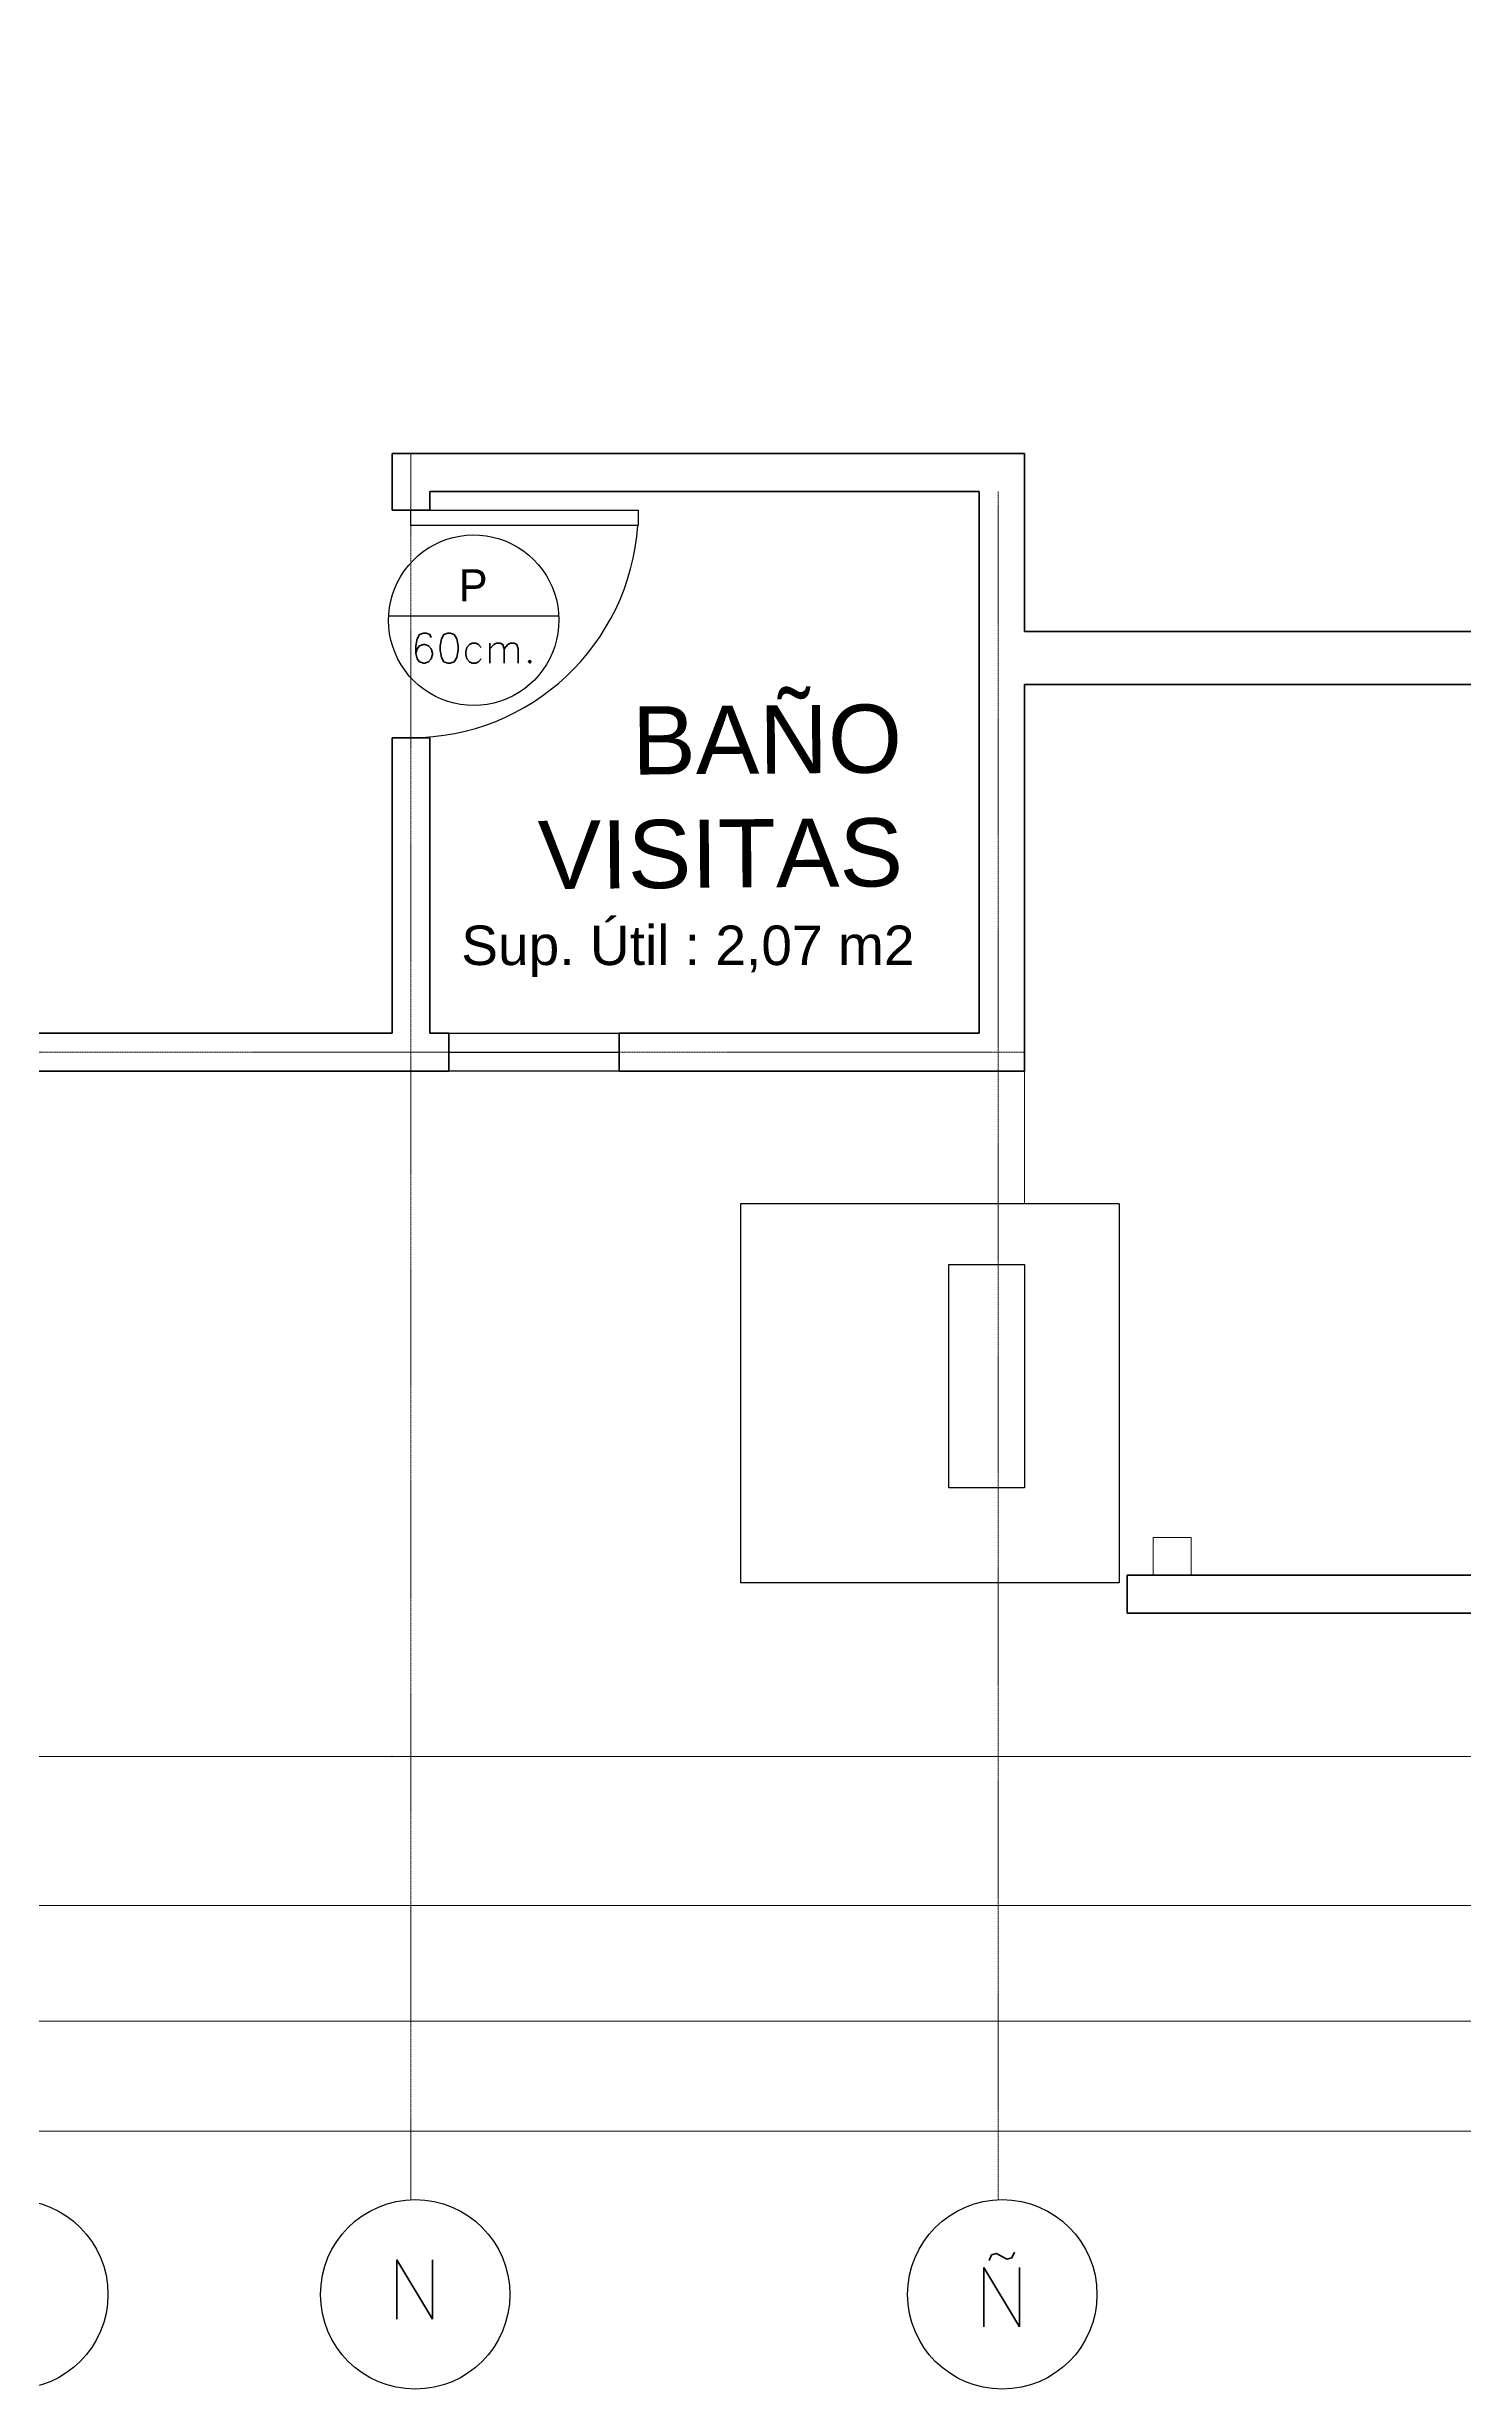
# Model space of a CAD drawing. Header units: inches. Extents: x -955375 to 106222, y -96450 to 64845.
# Drawn here: x 44384 to 48209, y 11880 to 18202 of the extents above; entities that cross this region are included whole.
import ezdxf
from ezdxf.enums import TextEntityAlignment as Align

# ---------------------------------------------------------------- set-up
doc = ezdxf.new("R2010")
doc.units = ezdxf.units.IN
doc.header["$MEASUREMENT"] = 0
doc.linetypes.add('CENTER2', pattern=[1.125, 0.75, -0.125, 0.125, -0.125])
doc.linetypes.add('CONTINUA', pattern=[0])
for name, color, linetype in [('023_MUROS_2', 7, 'Continuous'), ('A_INDICADORES', 1, 'Continuous'), ('A_TEXTOLOCAL', 3, 'Continuous'), ('cimentacion', 2, 'Continuous'), ('DIBUJO', 2, 'Continuous')]:
    doc.layers.add(name, color=color, linetype=linetype)
doc.layers.add('06 textos y cotas', color=4, linetype='Continuous', lineweight=15)
doc.layers.add('ACHUTECH', color=24, linetype='Continuous', lineweight=18)
doc.styles.add('ROMANS', font='romans')
doc.styles.get("Standard").update_dxf_attribs({"font": 'isocp2.shx'})
doc.styles.add('TEXTO-100', font='romans.shx', dxfattribs={"height": 0.15})
doc.dimstyles.new('SUPERPEQUEÑA', dxfattribs={"dimtxt": 0.1, "dimasz": 0.05, "dimexe": 0.1, "dimexo": 0.15, "dimgap": 0.05, "dimtad": 1, "dimzin": 0, "dimdsep": 46, "dimtxsty": 'Standard', "dimblk1": 'CRUZZ', "dimblk2": 'CRUZZ', "dimsah": 1, "dimcen": 0.03, "dimse1": 1, "dimse2": 1, "dimclrd": 109, "dimclre": 4, "dimclrt": 173, "dimadec": 0, "dimazin": 0, "dimtfac": 1, "dimtix": 1, "dimtmove": 1, "dimatfit": 3, "dimldrblk": 'CRUZZ', "dimfxl": 1, "dimtolj": 1, "dimtzin": 0, "dimlwd": -1, "dimarcsym": 0})

# ---------------------------------------------------------------- blocks, each defined once
blk = doc.blocks.new('CRUZ')
at = {"layer": 'DIBUJO', "color": 7, "lineweight": -3}
for p, q in [((-0.2186156304733231, 0), (0.2186156304733231, 0)), ((0, 0.2186156304733231), (0, -0.2186156304733231))]:
    blk.add_line(p, q, dxfattribs=at)
at = {"layer": 'DIBUJO', "color": 7, "lineweight": -3, "const_width": 0.05}
blk.add_lwpolyline([(-0.025000000000091, 0, 1), (0.025000000000091, 0, 1)], format="xyb", close=True, dxfattribs=at)
blk = doc.blocks.new('CRUZZ')
at = {"layer": 'DIBUJO', "color": 3, "xscale": 10, "yscale": 10, "zscale": 10}
blk.add_blockref('CRUZ', (0, 0), dxfattribs=at)
blk = doc.blocks.new('*D94')
at = {"layer": 'ACHUTECH', "color": 7, "ltscale": 500, "transparency": 16777216}
blk.add_line((44314.30494041379, 13588.06786039414), (45316.57953717275, 13588.06786039414), dxfattribs=at)
at = {"layer": 'Defpoints', "color": 0, "linetype": 'CONTINUA', "ltscale": 500, "transparency": 16777216}
for p in [(44314.25494041378, 15539.56131086942), (45316.62953717275, 15539.56131086942), (45316.62953717275, 13588.06786039414)]:
    blk.add_point(p, dxfattribs=at)
at = {"layer": 'ACHUTECH', "color": 7, "linetype": 'CONTINUA', "ltscale": 500, "transparency": 16777216, "xscale": 0.05, "yscale": 0.05, "zscale": 0.05, "rotation": 180}
blk.add_blockref('CRUZZ', (44314.25494041378, 13588.06786039414), dxfattribs=at)
at = {"layer": 'ACHUTECH', "color": 7, "linetype": 'CONTINUA', "ltscale": 500, "transparency": 16777216, "xscale": 0.05, "yscale": 0.05, "zscale": 0.05}
blk.add_blockref('CRUZZ', (45316.62953717275, 13588.06786039414), dxfattribs=at)
at = {"layer": 'ACHUTECH', "color": 7, "linetype": 'CONTINUA', "lineweight": 13, "ltscale": 500, "transparency": 16777216, "insert": (44815.44223879327, 13588.16287515792), "char_height": 0.15, "attachment_point": 5}
blk.add_mtext('\\A1;1002.37', dxfattribs=at)
blk = doc.blocks.new('*D95')
at = {"layer": 'ACHUTECH', "color": 7, "ltscale": 500, "transparency": 16777216}
blk.add_line((45316.67953717276, 13588.06786039414), (45418.86265929155, 13588.06786039414), dxfattribs=at)
at = {"layer": 'Defpoints', "color": 0, "linetype": 'CONTINUA', "ltscale": 500, "transparency": 16777216}
for p in [(45316.62953717275, 15539.56131086942), (45418.91265929155, 15539.56131086942), (45418.91265929155, 13588.06786039414)]:
    blk.add_point(p, dxfattribs=at)
at = {"layer": 'ACHUTECH', "color": 7, "linetype": 'CONTINUA', "ltscale": 500, "transparency": 16777216, "xscale": 0.05, "yscale": 0.05, "zscale": 0.05, "rotation": 180}
blk.add_blockref('CRUZZ', (45316.62953717275, 13588.06786039414), dxfattribs=at)
at = {"layer": 'ACHUTECH', "color": 7, "linetype": 'CONTINUA', "ltscale": 500, "transparency": 16777216, "xscale": 0.05, "yscale": 0.05, "zscale": 0.05}
blk.add_blockref('CRUZZ', (45418.91265929155, 13588.06786039414), dxfattribs=at)
at = {"layer": 'ACHUTECH', "color": 7, "linetype": 'CONTINUA', "lineweight": 13, "ltscale": 500, "transparency": 16777216, "insert": (45367.77109823215, 13588.16287515792), "char_height": 0.15, "attachment_point": 5}
blk.add_mtext('\\A1;102.28', dxfattribs=at)
blk = doc.blocks.new('*D96')
at = {"layer": 'ACHUTECH', "color": 7, "ltscale": 500, "transparency": 16777216}
blk.add_line((45418.96265929155, 13588.06786039414), (46901.96793000671, 13588.06786039414), dxfattribs=at)
at = {"layer": 'Defpoints', "color": 0, "linetype": 'CONTINUA', "ltscale": 500, "transparency": 16777216}
for p in [(45418.91265929155, 15539.56131086942), (46902.01793000671, 15539.56131086919), (46902.01793000671, 13588.06786039414)]:
    blk.add_point(p, dxfattribs=at)
at = {"layer": 'ACHUTECH', "color": 7, "linetype": 'CONTINUA', "ltscale": 500, "transparency": 16777216, "xscale": 0.05, "yscale": 0.05, "zscale": 0.05, "rotation": 180}
blk.add_blockref('CRUZZ', (45418.91265929155, 13588.06786039414), dxfattribs=at)
at = {"layer": 'ACHUTECH', "color": 7, "linetype": 'CONTINUA', "ltscale": 500, "transparency": 16777216, "xscale": 0.05, "yscale": 0.05, "zscale": 0.05}
blk.add_blockref('CRUZZ', (46902.01793000671, 13588.06786039414), dxfattribs=at)
at = {"layer": 'ACHUTECH', "color": 7, "linetype": 'CONTINUA', "lineweight": 13, "ltscale": 500, "transparency": 16777216, "insert": (46160.46529464913, 13588.16286039414), "char_height": 0.15, "attachment_point": 5}
blk.add_mtext('\\A1;1483.11', dxfattribs=at)
blk = doc.blocks.new('*D97')
at = {"layer": 'ACHUTECH', "color": 7, "ltscale": 500, "transparency": 16777216}
blk.add_line((46902.06793000671, 13588.06786039414), (47024.70767654857, 13588.06786039414), dxfattribs=at)
at = {"layer": 'Defpoints', "color": 0, "linetype": 'CONTINUA', "ltscale": 500, "transparency": 16777216}
for p in [(46902.01793000671, 15539.56131086919), (47024.75767654857, 15437.27818875121), (47024.75767654857, 13588.06786039414)]:
    blk.add_point(p, dxfattribs=at)
at = {"layer": 'ACHUTECH', "color": 7, "linetype": 'CONTINUA', "ltscale": 500, "transparency": 16777216, "xscale": 0.05, "yscale": 0.05, "zscale": 0.05, "rotation": 180}
blk.add_blockref('CRUZZ', (46902.01793000671, 13588.06786039414), dxfattribs=at)
at = {"layer": 'ACHUTECH', "color": 7, "linetype": 'CONTINUA', "ltscale": 500, "transparency": 16777216, "xscale": 0.05, "yscale": 0.05, "zscale": 0.05}
blk.add_blockref('CRUZZ', (47024.75767654857, 13588.06786039414), dxfattribs=at)
at = {"layer": 'ACHUTECH', "color": 7, "linetype": 'CONTINUA', "lineweight": 13, "ltscale": 500, "transparency": 16777216, "insert": (46963.38780327764, 13588.16287515792), "char_height": 0.15, "attachment_point": 5}
blk.add_mtext('\\A1;122.74', dxfattribs=at)
blk = doc.blocks.new('*D98')
at = {"layer": 'ACHUTECH', "color": 7, "ltscale": 500, "transparency": 16777216}
blk.add_line((47024.80767654857, 13588.06786039414), (62530.82898968404, 13588.06786039414), dxfattribs=at)
at = {"layer": 'Defpoints', "color": 0, "linetype": 'CONTINUA', "ltscale": 500, "transparency": 16777216}
for p in [(62530.87898968405, 18081.29689550905), (47024.75767654857, 15437.27818875121), (62530.87898968405, 13588.06786039414)]:
    blk.add_point(p, dxfattribs=at)
at = {"layer": 'ACHUTECH', "color": 7, "linetype": 'CONTINUA', "ltscale": 500, "transparency": 16777216, "xscale": 0.05, "yscale": 0.05, "zscale": 0.05, "rotation": 180}
blk.add_blockref('CRUZZ', (47024.75767654857, 13588.06786039414), dxfattribs=at)
at = {"layer": 'ACHUTECH', "color": 7, "linetype": 'CONTINUA', "ltscale": 500, "transparency": 16777216, "xscale": 0.05, "yscale": 0.05, "zscale": 0.05}
blk.add_blockref('CRUZZ', (62530.87898968405, 13588.06786039414), dxfattribs=at)
at = {"layer": 'ACHUTECH', "color": 7, "linetype": 'CONTINUA', "lineweight": 13, "ltscale": 500, "transparency": 16777216, "insert": (54777.81833311631, 13588.16287515792), "char_height": 0.15, "attachment_point": 5}
blk.add_mtext('\\A1;15506.12', dxfattribs=at)
blk = doc.blocks.new('*D14')
at = {"layer": 'ACHUTECH', "color": 7, "ltscale": 500, "transparency": 16777216}
blk.add_line((43854.0308908817, 13185.58365498115), (45470.0042203503, 13185.58365498115), dxfattribs=at)
at = {"layer": 'Defpoints', "color": 0, "linetype": 'CONTINUA', "ltscale": 500, "transparency": 16777216}
for p in [(43853.98089088169, 15237.69022466622), (45470.05422035031, 15237.6902246664), (45470.05422035031, 13185.58365498115)]:
    blk.add_point(p, dxfattribs=at)
at = {"layer": 'ACHUTECH', "color": 7, "linetype": 'CONTINUA', "ltscale": 500, "transparency": 16777216, "xscale": 0.05, "yscale": 0.05, "zscale": 0.05, "rotation": 180}
blk.add_blockref('CRUZZ', (43853.98089088169, 13185.58365498115), dxfattribs=at)
at = {"layer": 'ACHUTECH', "color": 7, "linetype": 'CONTINUA', "ltscale": 500, "transparency": 16777216, "xscale": 0.05, "yscale": 0.05, "zscale": 0.05}
blk.add_blockref('CRUZZ', (45470.05422035031, 13185.58365498115), dxfattribs=at)
at = {"layer": 'ACHUTECH', "color": 7, "linetype": 'CONTINUA', "lineweight": 13, "ltscale": 500, "transparency": 16777216, "insert": (44662.017555616, 13185.67865498115), "char_height": 0.15, "attachment_point": 5}
blk.add_mtext('\\A1;1616.07', dxfattribs=at)
blk = doc.blocks.new('*D15')
at = {"layer": 'ACHUTECH', "color": 7, "ltscale": 500, "transparency": 16777216}
blk.add_line((45470.10422035031, 13185.58365498115), (45930.27826988309, 13185.58365498115), dxfattribs=at)
at = {"layer": 'Defpoints', "color": 0, "linetype": 'CONTINUA', "ltscale": 500, "transparency": 16777216}
for p in [(45470.05422035031, 15237.6902246664), (45930.32826988309, 15237.6902246664), (45930.32826988309, 13185.58365498115)]:
    blk.add_point(p, dxfattribs=at)
at = {"layer": 'ACHUTECH', "color": 7, "linetype": 'CONTINUA', "ltscale": 500, "transparency": 16777216, "xscale": 0.05, "yscale": 0.05, "zscale": 0.05, "rotation": 180}
blk.add_blockref('CRUZZ', (45470.05422035031, 13185.58365498115), dxfattribs=at)
at = {"layer": 'ACHUTECH', "color": 7, "linetype": 'CONTINUA', "ltscale": 500, "transparency": 16777216, "xscale": 0.05, "yscale": 0.05, "zscale": 0.05}
blk.add_blockref('CRUZZ', (45930.32826988309, 13185.58365498115), dxfattribs=at)
at = {"layer": 'ACHUTECH', "color": 7, "linetype": 'CONTINUA', "lineweight": 13, "ltscale": 500, "transparency": 16777216, "insert": (45700.1912451167, 13185.67866974493), "char_height": 0.15, "attachment_point": 5}
blk.add_mtext('\\A1;460.27', dxfattribs=at)
blk = doc.blocks.new('*D16')
at = {"layer": 'ACHUTECH', "color": 7, "ltscale": 500, "transparency": 16777216}
blk.add_line((45930.37826988309, 13185.58365498089), (49857.95015922626, 13185.58365498089), dxfattribs=at)
at = {"layer": 'Defpoints', "color": 0, "linetype": 'CONTINUA', "ltscale": 500, "transparency": 16777216}
for p in [(49858.00015922626, 16280.97807027314), (45930.32826988309, 15237.69022466622), (49858.00015922626, 13185.58365498089)]:
    blk.add_point(p, dxfattribs=at)
at = {"layer": 'ACHUTECH', "color": 7, "linetype": 'CONTINUA', "ltscale": 500, "transparency": 16777216, "xscale": 0.05, "yscale": 0.05, "zscale": 0.05, "rotation": 180}
blk.add_blockref('CRUZZ', (45930.32826988309, 13185.58365498089), dxfattribs=at)
at = {"layer": 'ACHUTECH', "color": 7, "linetype": 'CONTINUA', "ltscale": 500, "transparency": 16777216, "xscale": 0.05, "yscale": 0.05, "zscale": 0.05}
blk.add_blockref('CRUZZ', (49858.00015922626, 13185.58365498089), dxfattribs=at)
at = {"layer": 'ACHUTECH', "color": 7, "linetype": 'CONTINUA', "lineweight": 13, "ltscale": 500, "transparency": 16777216, "insert": (47894.16421455468, 13185.67870599659), "char_height": 0.15, "attachment_point": 5}
blk.add_mtext('\\A1;3927.67', dxfattribs=at)
blk = doc.blocks.new('*D30')
at = {"layer": 'ACHUTECH', "color": 7, "ltscale": 500, "transparency": 16777216}
blk.add_line((44263.1633793556, 12873.41478065978), (45367.72109823349, 12873.41478065978), dxfattribs=at)
at = {"layer": 'Defpoints', "color": 0, "linetype": 'CONTINUA', "ltscale": 500, "transparency": 16777216}
for p in [(45367.77109823349, 12873.41478065978), (44263.1133793556, 12388.4387405114), (45367.77109823349, 12388.4387405114)]:
    blk.add_point(p, dxfattribs=at)
at = {"layer": 'ACHUTECH', "color": 7, "linetype": 'CONTINUA', "ltscale": 500, "transparency": 16777216, "xscale": 0.05, "yscale": 0.05, "zscale": 0.05, "rotation": 180}
blk.add_blockref('CRUZZ', (44263.1133793556, 12873.41478065978), dxfattribs=at)
at = {"layer": 'ACHUTECH', "color": 7, "linetype": 'CONTINUA', "ltscale": 500, "transparency": 16777216, "xscale": 0.05, "yscale": 0.05, "zscale": 0.05}
blk.add_blockref('CRUZZ', (45367.77109823349, 12873.41478065978), dxfattribs=at)
at = {"layer": 'ACHUTECH', "color": 7, "linetype": 'CONTINUA', "lineweight": 13, "ltscale": 500, "transparency": 16777216, "insert": (44815.44223879455, 12873.50978065978), "char_height": 0.15, "attachment_point": 5}
blk.add_mtext('\\A1;1104.66', dxfattribs=at)
blk = doc.blocks.new('*D31')
at = {"layer": 'ACHUTECH', "color": 7, "ltscale": 500, "transparency": 16777216}
blk.add_line((45367.82109823349, 12873.41478065978), (46953.1094910657, 12873.41478065978), dxfattribs=at)
at = {"layer": 'Defpoints', "color": 0, "linetype": 'CONTINUA', "ltscale": 500, "transparency": 16777216}
for p in [(46953.1594910657, 12873.41478065978), (45367.77109823349, 12388.4387405114), (46953.1594910657, 12388.4387405114)]:
    blk.add_point(p, dxfattribs=at)
at = {"layer": 'ACHUTECH', "color": 7, "linetype": 'CONTINUA', "ltscale": 500, "transparency": 16777216, "xscale": 0.05, "yscale": 0.05, "zscale": 0.05, "rotation": 180}
blk.add_blockref('CRUZZ', (45367.77109823349, 12873.41478065978), dxfattribs=at)
at = {"layer": 'ACHUTECH', "color": 7, "linetype": 'CONTINUA', "ltscale": 500, "transparency": 16777216, "xscale": 0.05, "yscale": 0.05, "zscale": 0.05}
blk.add_blockref('CRUZZ', (46953.1594910657, 12873.41478065978), dxfattribs=at)
at = {"layer": 'ACHUTECH', "color": 7, "linetype": 'CONTINUA', "lineweight": 13, "ltscale": 500, "transparency": 16777216, "insert": (46160.46529464959, 12873.50978065978), "char_height": 0.15, "attachment_point": 5}
blk.add_mtext('\\A1;1585.39', dxfattribs=at)
blk = doc.blocks.new('*D32')
at = {"layer": 'ACHUTECH', "color": 7, "ltscale": 500, "transparency": 16777216}
blk.add_line((46953.2094910657, 12873.41478065978), (62720.05276560425, 12873.41478065978), dxfattribs=at)
at = {"layer": 'Defpoints', "color": 0, "linetype": 'CONTINUA', "ltscale": 500, "transparency": 16777216}
for p in [(62720.10276560426, 12873.41478065978), (46953.1594910657, 12388.4387405114), (62720.10276560426, 12388.4387405114)]:
    blk.add_point(p, dxfattribs=at)
at = {"layer": 'ACHUTECH', "color": 7, "linetype": 'CONTINUA', "ltscale": 500, "transparency": 16777216, "xscale": 0.05, "yscale": 0.05, "zscale": 0.05, "rotation": 180}
blk.add_blockref('CRUZZ', (46953.1594910657, 12873.41478065978), dxfattribs=at)
at = {"layer": 'ACHUTECH', "color": 7, "linetype": 'CONTINUA', "ltscale": 500, "transparency": 16777216, "xscale": 0.05, "yscale": 0.05, "zscale": 0.05}
blk.add_blockref('CRUZZ', (62720.10276560426, 12873.41478065978), dxfattribs=at)
at = {"layer": 'ACHUTECH', "color": 7, "linetype": 'CONTINUA', "lineweight": 13, "ltscale": 500, "transparency": 16777216, "insert": (54836.63112833498, 12873.50978065978), "char_height": 0.15, "attachment_point": 5}
blk.add_mtext('\\A1;15766.94', dxfattribs=at)
blk = doc.blocks.new('*D41')
at = {"layer": 'ACHUTECH', "color": 7, "ltscale": 500, "transparency": 16777216}
blk.add_line((5947.905833836784, 12576.20167328493), (93553.29992816785, 12576.20167328493), dxfattribs=at)
at = {"layer": 'Defpoints', "color": 0, "linetype": 'CONTINUA', "ltscale": 500, "transparency": 16777216}
for p in [(93553.34992816785, 16393.48950460339), (5947.855833836784, 14040.97769588171), (93553.34992816785, 12576.20167328493)]:
    blk.add_point(p, dxfattribs=at)
at = {"layer": 'ACHUTECH', "color": 7, "linetype": 'CONTINUA', "ltscale": 500, "transparency": 16777216, "xscale": 0.05, "yscale": 0.05, "zscale": 0.05, "rotation": 180}
blk.add_blockref('CRUZZ', (5947.855833836784, 12576.20167328493), dxfattribs=at)
at = {"layer": 'ACHUTECH', "color": 7, "linetype": 'CONTINUA', "ltscale": 500, "transparency": 16777216, "xscale": 0.05, "yscale": 0.05, "zscale": 0.05}
blk.add_blockref('CRUZZ', (93553.34992816785, 12576.20167328493), dxfattribs=at)
at = {"layer": 'ACHUTECH', "color": 7, "linetype": 'CONTINUA', "lineweight": 13, "ltscale": 500, "transparency": 16777216, "insert": (49750.60288100232, 12576.29667328493), "char_height": 0.15, "attachment_point": 5}
blk.add_mtext('\\A1;87605.49', dxfattribs=at)
blk = doc.blocks.new('*D209')
at = {"layer": 'ACHUTECH', "color": 7, "ltscale": 500, "transparency": 16777216}
blk.add_line((95544.06483844615, 59153.03458211519), (95544.06483844617, 15079.33726133732), dxfattribs=at)
at = {"layer": 'Defpoints', "color": 0, "linetype": 'CONTINUA', "ltscale": 500, "transparency": 16777216}
for p in [(30945.85087955169, 59153.08458211519), (85094.53572898336, 15079.28726133732), (95544.06483844617, 15079.28726133732)]:
    blk.add_point(p, dxfattribs=at)
at = {"layer": 'ACHUTECH', "color": 7, "linetype": 'CONTINUA', "ltscale": 500, "transparency": 16777216, "xscale": 0.05, "yscale": 0.05, "zscale": 0.05}
for p, rotation in [((95544.06483844615, 59153.0845821152), 90), ((95544.06483844617, 15079.28726133732), 270)]:
    blk.add_blockref('CRUZZ', p, dxfattribs=dict(at, rotation=rotation))
at = {"layer": 'ACHUTECH', "color": 7, "linetype": 'CONTINUA', "lineweight": 13, "ltscale": 500, "transparency": 16777216, "insert": (95543.96983844615, 37116.18592172622), "char_height": 0.15, "attachment_point": 5, "rotation": 90}
blk.add_mtext('\\A1;44073.80', dxfattribs=at)

msp = doc.modelspace()

# ---------------------------------------------------------------- linework, layer by layer
at = {"color": 7}
for p, q in [((45766.15237900099, 16665.60507167216), (45307.44750263329, 16665.60507167216)), ((45470.05422035031, 15539.56131086899), (45930.32826988309, 15539.56131086899)), ((45930.32826988309, 15437.27818875104), (45470.05422035031, 15437.27818875121)), ((46257.63426066231, 15079.52222496569), (46257.63426066184, 14056.69100378261)), ((47280.46548184445, 15079.52222496569), (46257.63426066231, 15079.52222496569)), ((47280.46548184445, 15079.52222496569), (47280.46548184445, 14056.69100378261)), ((47280.46548184445, 14056.69100378261), (46257.63426066184, 14056.69100378261))]:
    msp.add_line(p, q, dxfattribs=at)
msp.add_arc((45367.77109823233, 16951.06839610219), 613.6987327101042, 270, 356.1774462707747, dxfattribs=at)
msp.add_ellipse((45537.25013544795, 16654.54860388098), major_axis=(162.6829673062395, 162.6829673062465), ratio=0.9999999969877227, start_param=5.502992481792901, end_param=11.78617778897248, dxfattribs=at)
at = {"layer": '023_MUROS_2', "color": 7, "lineweight": 50}
for p, q in [((45316.62953717275, 17104.49307927954), (47024.75767654857, 17104.49307927954)), ((45316.62953717275, 17104.49307927954), (45316.62953717322, 16951.06839610219)), ((47024.75767654857, 17104.49307927954), (47024.75767654857, 16623.7624053235)), ((45316.62953717275, 16951.06839610219), (45418.91265929155, 16951.06839610236)), ((45418.91265929155, 17002.20995716101), (46902.01793000671, 17002.20995716101)), ((45418.91265929155, 17002.20995716101), (45418.91265929155, 16951.06839610236)), ((46902.01793000671, 17002.20995716101), (46902.01793000671, 15539.56131086919)), ((47024.75767654857, 16623.7624053235), (49858.00015922626, 16623.7624053235)), ((47024.75767654857, 16480.56603435797), (47024.75767654857, 15437.27818875121)), ((47024.75767654857, 16480.56603435797), (49858.00015922626, 16480.56603435797)), ((45316.62953717322, 16337.36966339243), (45316.62953717275, 15539.56131086942)), ((45316.62953717275, 16337.36966339223), (45418.91265929155, 16337.36966339243)), ((45418.91265929155, 16337.36966339243), (45418.91265929155, 15539.56131086942)), ((44314.25494041378, 15539.56131086942), (45316.62953717275, 15539.56131086919)), ((45418.91265929155, 15539.56131086899), (45470.05422035031, 15539.5613108687)), ((45470.05422035031, 15539.56131086899), (45470.05422035031, 15437.27818875121)), ((45930.32826988309, 15539.56131086899), (46902.01793000671, 15539.56131086919)), ((45930.32826988309, 15539.56131086899), (45930.32826988309, 15437.27818875121)), ((43853.98089088169, 15437.27818875104), (45470.05422035031, 15437.27818875104)), ((45930.32826988309, 15437.27818875104), (47024.75767654857, 15437.27818875121)), ((47302.22918106549, 14076.91266457761), (56772.33921442307, 14076.91266457752)), ((47302.22918106549, 14076.91266457761), (47302.22918106549, 13974.62954245922)), ((47302.22918106549, 13974.62954245931), (56772.33921442307, 13974.62954245922))]:
    msp.add_line(p, q, dxfattribs=at)
at = {"layer": '06 textos y cotas', "color": 7, "linetype": 'CENTER2', "lineweight": 5}
for p, q in [((45367.77109823233, 17104.49307927954), (45367.77109823349, 12391.37094342797)), ((46953.15949106617, 17002.20995716101), (46953.1594910657, 12391.37028219717)), ((3867.531068616601, 15488.41974981029), (47024.75767654857, 15488.41974980985))]:
    msp.add_line(p, q, dxfattribs=at)
at = {"layer": 'A_INDICADORES', "color": 7}
for centre in [(44293.78377092978, 12135.92248941532), (45379.28496082301, 12135.92248941532), (46964.68801447999, 12135.92248941532)]:
    msp.add_circle(centre, 255.7078052957702, dxfattribs=at)
at = {"layer": 'A_TEXTOLOCAL', "color": 7, "lineweight": 30}
for p, q in [((45367.77109823233, 16951.06839610219), (45981.46983094196, 16951.06839610219)), ((45367.77109823233, 16910.15514725485), (45367.77109823233, 16951.06839610219)), ((45981.46983094196, 16951.06839610219), (45981.46983094196, 16910.15514725485)), ((45981.46983094196, 16910.15514725485), (45367.77109823233, 16910.15514725485)), ((45470.05422035031, 15488.41974981005), (45930.32826988309, 15488.41974981005)), ((46820.19143231225, 14915.86922957626), (47024.75767654857, 14915.86922957626)), ((46820.19143231225, 14312.39880907838), (46820.19143231225, 14915.86922957626)), ((47024.75767654857, 14915.86922957626), (47024.75767654857, 14312.39880907838)), ((47024.75767654857, 14312.39880907838), (46820.19143231225, 14312.39880907838))]:
    msp.add_line(p, q, dxfattribs=at)
at = {"layer": 'ACHUTECH', "color": 7, "linetype": 'CONTINUA', "lineweight": 13, "ltscale": 500}
for p, q in [((47024.75767654857, 15437.27818875121), (47024.75767654857, 15079.52222496569)), ((47474.80341386965, 14179.19578669583), (47372.52029175108, 14179.19578669583)), ((47372.52029175108, 14179.19578669583), (47372.52029175108, 14076.91266457761)), ((47474.80341386965, 14179.19578669583), (47474.80341386965, 14076.91266457752))]:
    msp.add_line(p, q, dxfattribs=at)

# ---------------------------------------------------------------- texts
at = {"color": 7, "lineweight": 30, "insert": (45574.7789217113, 16792.00826755507), "char_height": 86.99218443044117, "width": 8943.08378672011, "attachment_point": 3}
msp.add_mtext('{\\Figes1003|c0;P }', dxfattribs=at)
at = {"color": 7, "insert": (45503.58440354959, 15691.66311907674), "char_height": 106.5199433596977, "width": 1737.826257917919, "attachment_point": 7}
msp.add_mtext('{\\fArial|b0|i0|c0|p34;Sup. Útil : 2,07 m2}', dxfattribs=at)
at = {"layer": 'A_TEXTOLOCAL', "color": 7, "insert": (46693.14572825619, 16427.58651771816), "char_height": 184.1096198129545, "width": 4614.739992058744, "attachment_point": 3, "rotation": 0.45411109386705795, "style": 'TEXTO-100'}
msp.add_mtext('{\\fArial|b0|i0|c0|p34;BAÑO\\PVISITAS }', dxfattribs=at)
at = {"layer": 'A_TEXTOLOCAL', "color": 7, "style": 'TEXTO-100'}
for tag, p in [('N', (45377.70245063091, 12149.15123368983)), ('Ñ', (46963.105504288, 12149.15123368983))]:
    msp.add_attdef(tag, text='1', height=159.8173783098563, dxfattribs=at).set_placement(p, align=Align.MIDDLE)
at = {"layer": 'cimentacion', "color": 7, "lineweight": 18, "ltscale": 0.3, "style": 'ROMANS', "width": 0.9954545454545324}
msp.add_text('60cm.', height=81.00823271770304, dxfattribs=at).set_placement((45366.99236323473, 16538.61146777925))

# ---------------------------------------------------------------- dimensions: what is measured, and where the dimension line sits
at = {"layer": 'ACHUTECH', "color": 7, "linetype": 'CONTINUA', "lineweight": 13, "ltscale": 500}
dim = msp.add_linear_dim(base=(95544.06483844617, 15079.28726133732), p1=(30945.85087955168, 59153.08458211516), p2=(85094.53572898333, 15079.28726133731), angle=90, dimstyle='SUPERPEQUEÑA', override={"dimtxt": 0.15, "dimgap": 0.02, "dimclrd": 7, "dimclrt": 7, "dimfxl": 0.2}, dxfattribs=at)
dim.commit()
dim.dimension.update_dxf_attribs({"geometry": '*D209', "text_midpoint": (95543.96983844615, 37116.18592172622)})
for base, p1, p2, picture, middle in [((62530.87898968405, 13588.06786039414), (47024.75767654857, 15437.27818875121), (62530.87898968405, 18081.29689550905), '*D98', (54777.81833311631, 13588.16287515792)), ((93553.34992816785, 12576.20167328493), (5947.855833836784, 14040.97769588171), (93553.34992816785, 16393.48950460339), '*D41', (49750.60288100232, 12576.29667328493)), ((49858.00015922626, 13185.58365498089), (45930.32826988309, 15237.69022466622), (49858.00015922626, 16280.97807027314), '*D16', (47894.16421455468, 13185.67870599659)), ((45316.62953717275, 13588.06786039414), (44314.25494041378, 15539.56131086942), (45316.62953717275, 15539.56131086942), '*D94', (44815.44223879327, 13588.16287515792)), ((45418.91265929155, 13588.06786039414), (45316.62953717275, 15539.56131086942), (45418.91265929155, 15539.56131086942), '*D95', (45367.77109823215, 13588.16287515792)), ((46902.01793000671, 13588.06786039414), (45418.91265929155, 15539.56131086942), (46902.01793000671, 15539.56131086919), '*D96', (46160.46529464913, 13588.16286039414)), ((47024.75767654857, 13588.06786039414), (46902.01793000671, 15539.56131086919), (47024.75767654857, 15437.27818875121), '*D97', (46963.38780327764, 13588.16287515792)), ((45470.05422035031, 13185.58365498115), (43853.98089088169, 15237.69022466622), (45470.05422035031, 15237.6902246664), '*D14', (44662.017555616, 13185.67865498115)), ((45930.32826988309, 13185.58365498115), (45470.05422035031, 15237.6902246664), (45930.32826988309, 15237.6902246664), '*D15', (45700.1912451167, 13185.67866974493)), ((45367.77109823349, 12873.41478065978), (44263.1133793556, 12388.4387405114), (45367.77109823349, 12388.4387405114), '*D30', (44815.44223879455, 12873.50978065978)), ((46953.1594910657, 12873.41478065978), (45367.77109823349, 12388.4387405114), (46953.1594910657, 12388.4387405114), '*D31', (46160.46529464959, 12873.50978065978)), ((62720.10276560426, 12873.41478065978), (46953.1594910657, 12388.4387405114), (62720.10276560426, 12388.4387405114), '*D32', (54836.63112833498, 12873.50978065978))]:
    dim = msp.add_linear_dim(base=base, p1=p1, p2=p2, dimstyle='SUPERPEQUEÑA', override={"dimtxt": 0.15, "dimgap": 0.02, "dimclrd": 7, "dimclrt": 7, "dimfxl": 0.2}, dxfattribs=at)
    dim.commit()
    dim.dimension.update_dxf_attribs({"geometry": picture, "text_midpoint": middle})

doc.saveas('drawing.dxf')
